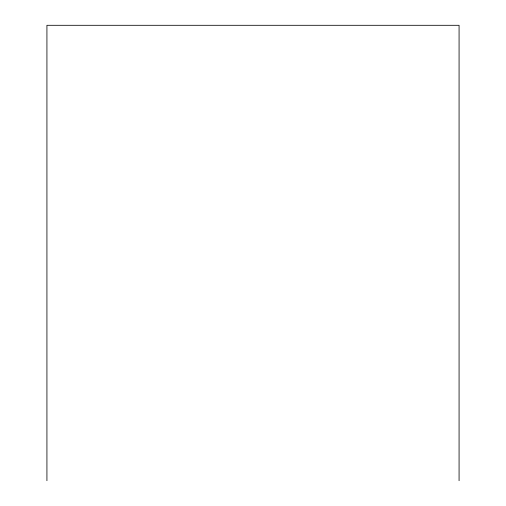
<?xml version="1.0" encoding="UTF-8"?>
<svg xmlns="http://www.w3.org/2000/svg" width="506" height="506" viewBox="0 0 506 506"><rect width="100%" height="100%" fill="white"/><g stroke="black" fill="none" stroke-linecap="round" stroke-linejoin="round"><path stroke-width="0.76" d="M459.075 480.7L459.075 25.3L46.925 25.3L46.925 480.7"/></g></svg>
